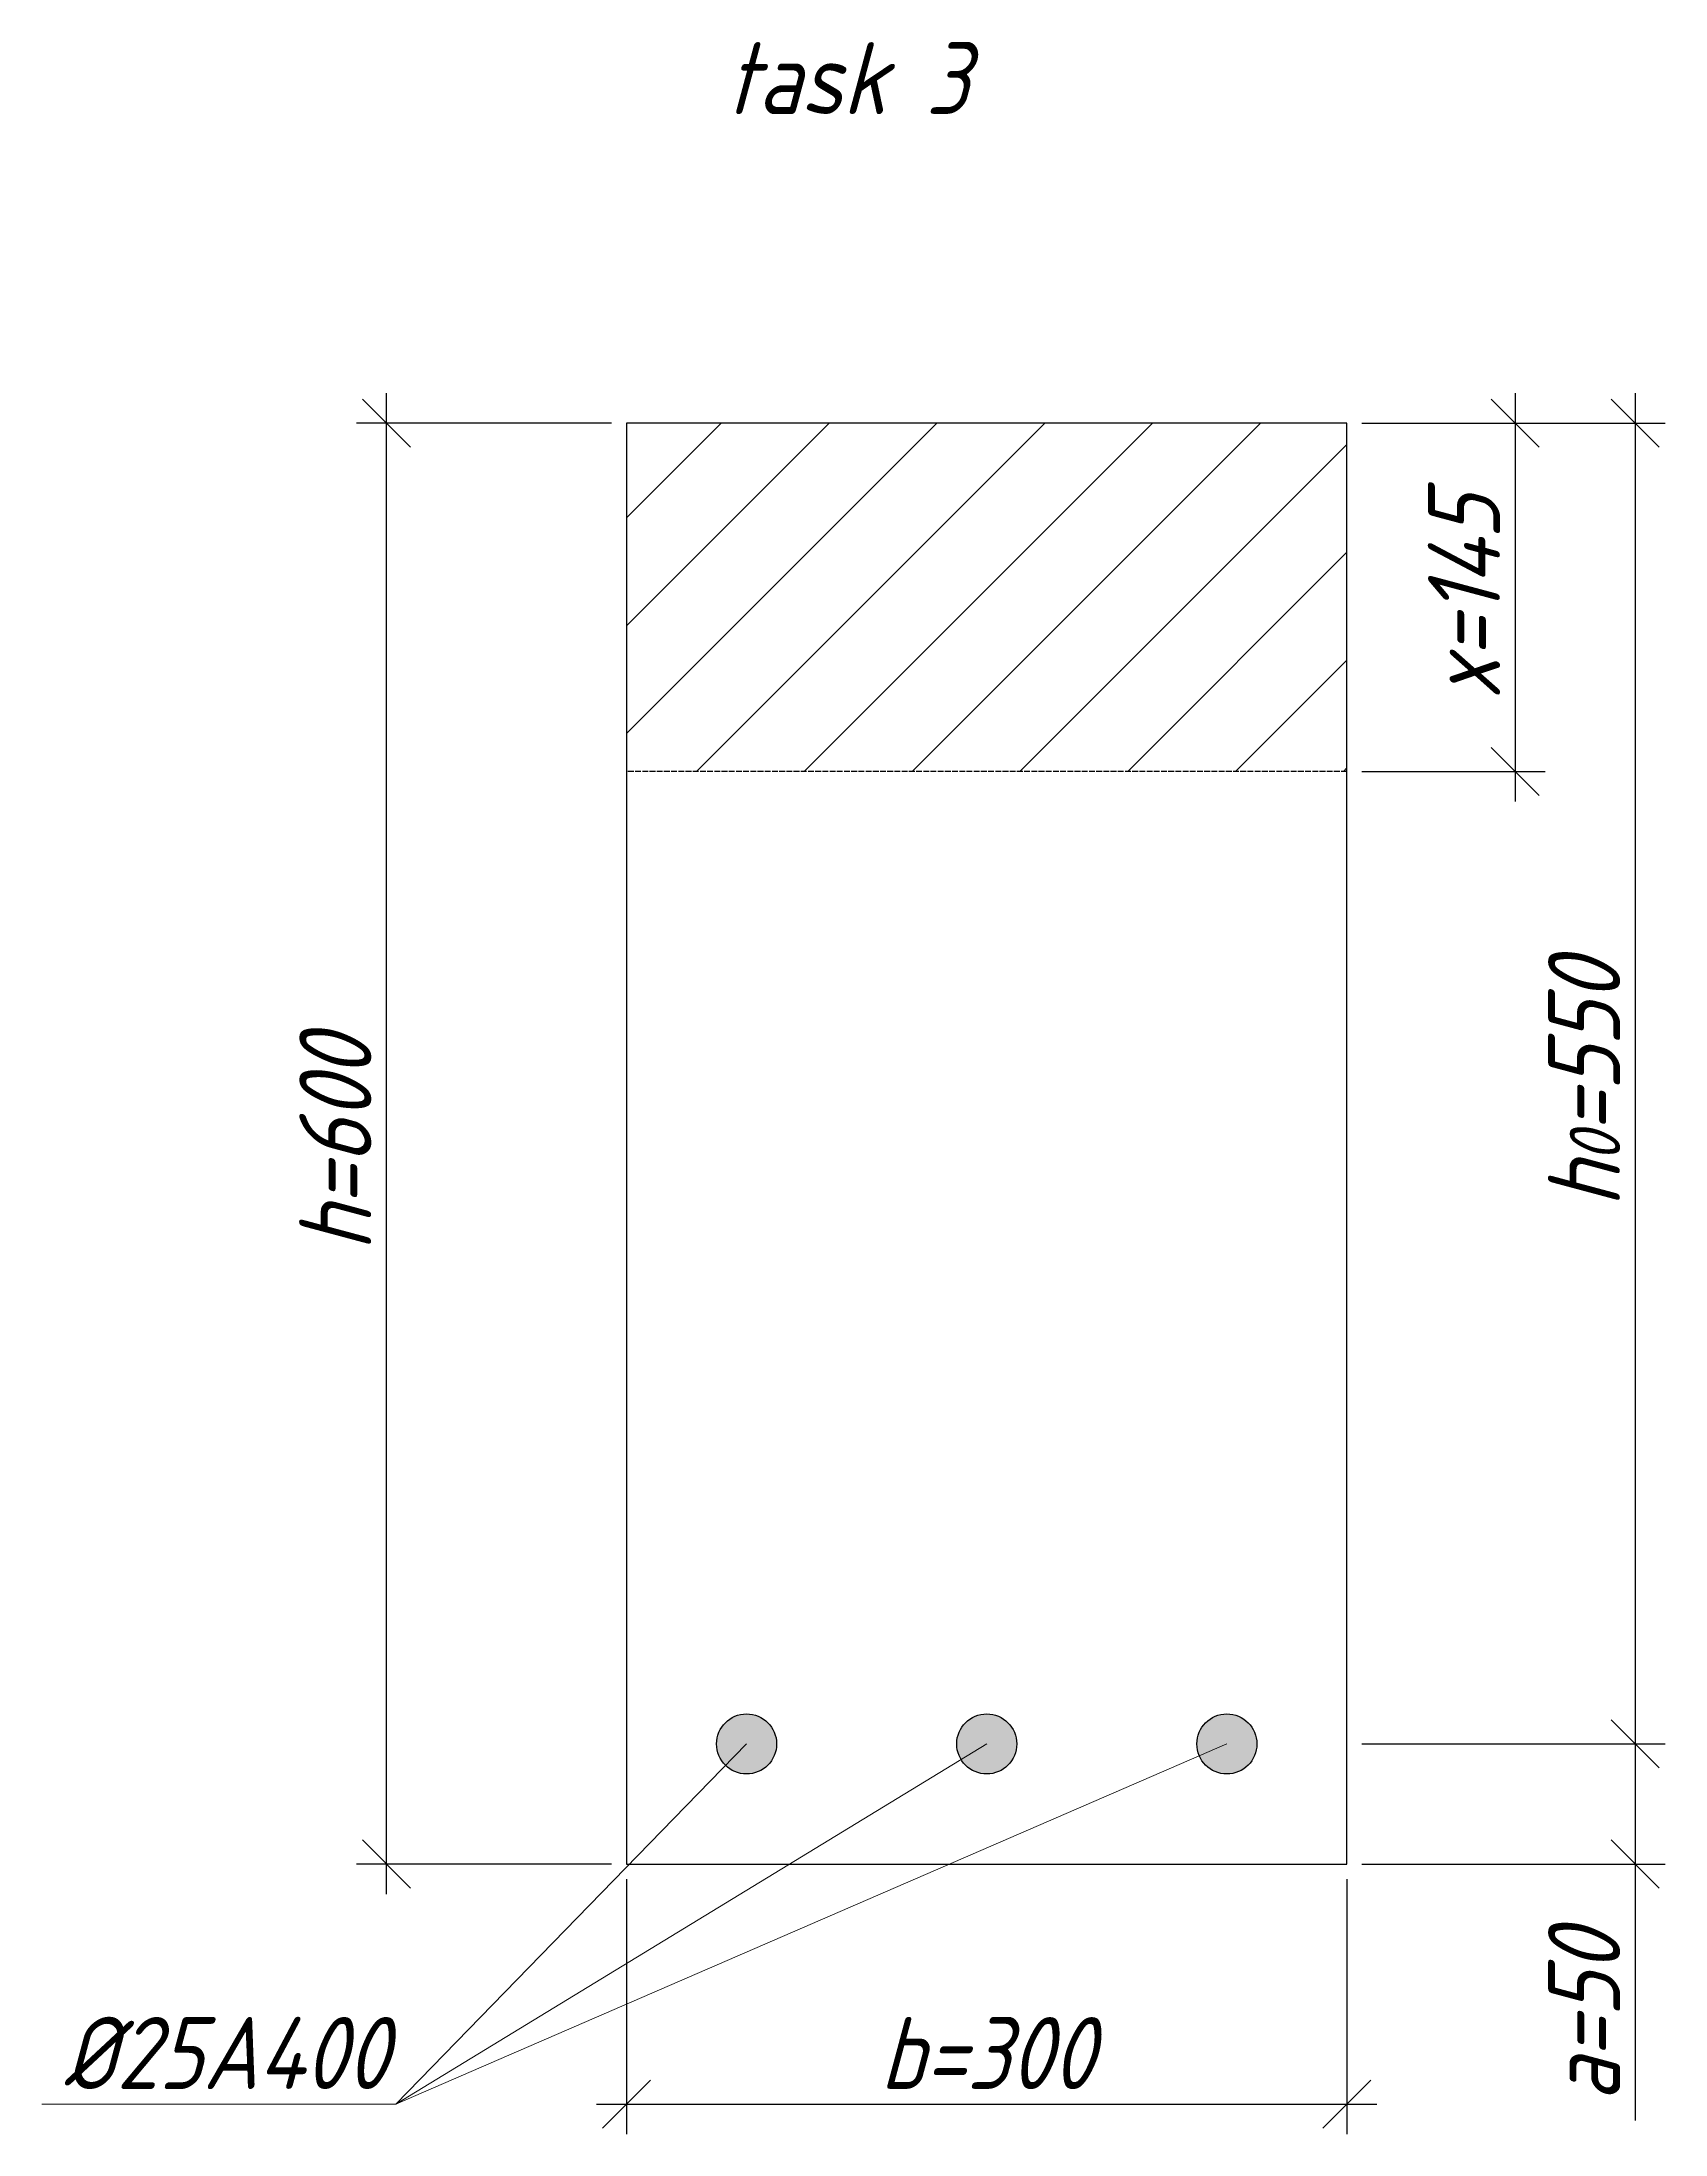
# Model space of a CAD drawing. Header units: millimetres. Extents: x -180 to 58926, y -10791 to 13515.
# Drawn here: x 1002 to 1678, y -3496 to -2624 of the extents above; entities that cross this region are included whole.
import ezdxf

# ---------------------------------------------------------------- set-up
doc = ezdxf.new("R2010")
doc.units = ezdxf.units.MM
doc.linetypes.add('ACAD_ISO02W100', pattern=[15, 12, -3])
for name, color, linetype, lineweight in [('basic', 95, 'Continuous', 30), ('hatch', 117, 'ACAD_ISO02W100', 25), ('hatching', 225, 'Continuous', 20), ('size', 45, 'Continuous', 20), ('text', 13, 'Continuous', 20), ('thin', 153, 'Continuous', 18)]:
    doc.layers.add(name, color=color, linetype=linetype, lineweight=lineweight)
doc.styles.add('Structures', font='isocpeur.ttf', dxfattribs={"width": 0.85, "oblique": 15})
doc.dimstyles.new('Structures', dxfattribs={"dimtxt": 3, "dimasz": 2, "dimexe": 1.25, "dimexo": 0.625, "dimtad": 1, "dimtxsty": 'Structures', "dimblk": 'OBLIQUE', "dimcen": 2.5, "dimdle": 1.25, "dimadec": 0, "dimazin": 0, "dimtfac": 1, "dimtmove": 0, "dimatfit": 3, "dimfxl": 1, "dimarcsym": 0})

# ---------------------------------------------------------------- blocks, each defined once
blk = doc.blocks.new('_Oblique')
at = {"color": 0, "linetype": 'ByBlock', "lineweight": -2}
blk.add_line((-0.5, -0.5), (0.5, 0.5), dxfattribs=at)
blk = doc.blocks.new('*D131')
at = {"layer": 'Defpoints', "color": 0, "transparency": 16777216}
for p in [(1245.83, -3383.03), (1545.83, -3383.03), (1545.83, -3483.03)]:
    blk.add_point(p, dxfattribs=at)
at = {"layer": 'size', "color": 0, "lineweight": -2, "transparency": 16777216}
for p, q in [((1245.83, -3389.28), (1245.83, -3495.53)), ((1545.83, -3389.28), (1545.83, -3495.53)), ((1233.33, -3483.03), (1558.33, -3483.03))]:
    blk.add_line(p, q, dxfattribs=at)
at = {"layer": 'size', "color": 0, "lineweight": -2, "transparency": 16777216, "xscale": 20, "yscale": 20, "zscale": 20, "rotation": 180}
blk.add_blockref('_Oblique', (1245.83, -3483.03), dxfattribs=at)
at = {"layer": 'size', "color": 0, "lineweight": -2, "transparency": 16777216, "xscale": 20, "yscale": 20, "zscale": 20}
blk.add_blockref('_Oblique', (1545.83, -3483.03), dxfattribs=at)
at = {"layer": 'size', "color": 0, "transparency": 16777216, "insert": (1395.83, -3461.78), "char_height": 30, "attachment_point": 5, "style": 'Structures'}
blk.add_mtext('b=300', dxfattribs=at)
blk = doc.blocks.new('*D132')
at = {"layer": 'Defpoints', "color": 0, "transparency": 16777216}
for p in [(1145.83, -2783.03), (1245.83, -2783.03), (1245.83, -3383.03)]:
    blk.add_point(p, dxfattribs=at)
at = {"layer": 'size', "color": 0, "lineweight": -2, "transparency": 16777216}
for p, q in [((1145.83, -3395.53), (1145.83, -2770.53)), ((1239.58, -2783.03), (1133.33, -2783.03)), ((1239.58, -3383.03), (1133.33, -3383.03))]:
    blk.add_line(p, q, dxfattribs=at)
at = {"layer": 'size', "color": 0, "lineweight": -2, "transparency": 16777216, "xscale": 20, "yscale": 20, "zscale": 20}
for p, rotation in [((1145.83, -2783.03), 90), ((1145.83, -3383.03), 270)]:
    blk.add_blockref('_Oblique', p, dxfattribs=dict(at, rotation=rotation))
at = {"layer": 'size', "color": 0, "transparency": 16777216, "insert": (1124.58, -3083.03), "char_height": 30, "attachment_point": 5, "rotation": 90, "style": 'Structures'}
blk.add_mtext('h=600', dxfattribs=at)
blk = doc.blocks.new('*D133')
at = {"layer": 'Defpoints', "color": 0, "transparency": 16777216}
for p in [(1545.83, -2783.03), (1545.83, -3333.03), (1665.83, -3333.03)]:
    blk.add_point(p, dxfattribs=at)
at = {"layer": 'size', "color": 0, "lineweight": -2, "transparency": 16777216}
for p, q in [((1665.83, -2770.53), (1665.83, -3345.53)), ((1552.08, -2783.03), (1678.33, -2783.03)), ((1552.08, -3333.03), (1678.33, -3333.03))]:
    blk.add_line(p, q, dxfattribs=at)
at = {"layer": 'size', "color": 0, "lineweight": -2, "transparency": 16777216, "xscale": 20, "yscale": 20, "zscale": 20}
for p, rotation in [((1665.83, -2783.03), 90), ((1665.83, -3333.03), 270)]:
    blk.add_blockref('_Oblique', p, dxfattribs=dict(at, rotation=rotation))
at = {"layer": 'size', "color": 0, "transparency": 16777216, "insert": (1644.58, -3058.03), "char_height": 30, "attachment_point": 5, "rotation": 90, "style": 'Structures'}
blk.add_mtext('h{\\H0.7x;\\S^ 0;}=550', dxfattribs=at)
blk = doc.blocks.new('*D134')
at = {"layer": 'Defpoints', "color": 0, "transparency": 16777216}
for p in [(1545.83, -3333.03), (1545.83, -3383.03), (1665.83, -3383.03)]:
    blk.add_point(p, dxfattribs=at)
at = {"layer": 'size', "color": 0, "lineweight": -2, "transparency": 16777216}
for p, q in [((1665.83, -3320.53), (1665.83, -3383.03)), ((1552.08, -3333.03), (1678.33, -3333.03)), ((1552.08, -3383.03), (1678.33, -3383.03)), ((1665.83, -3383.03), (1665.83, -3489.87))]:
    blk.add_line(p, q, dxfattribs=at)
at = {"layer": 'size', "color": 0, "lineweight": -2, "transparency": 16777216, "xscale": 20, "yscale": 20, "zscale": 20}
for p, rotation in [((1665.83, -3333.03), 90), ((1665.83, -3383.03), 270)]:
    blk.add_blockref('_Oblique', p, dxfattribs=dict(at, rotation=rotation))
at = {"layer": 'size', "color": 0, "transparency": 16777216, "insert": (1644.58, -3446.45), "char_height": 30, "attachment_point": 5, "rotation": 90, "style": 'Structures'}
blk.add_mtext('a=50', dxfattribs=at)
blk = doc.blocks.new('*D135')
at = {"layer": 'Defpoints', "color": 0, "transparency": 16777216}
for p in [(1545.83, -2783.03), (1545.83, -2928.03), (1615.83, -2928.03)]:
    blk.add_point(p, dxfattribs=at)
at = {"layer": 'size', "color": 0, "lineweight": -2, "transparency": 16777216}
for p, q in [((1615.83, -2770.53), (1615.83, -2940.53)), ((1552.08, -2783.03), (1628.33, -2783.03)), ((1552.08, -2928.03), (1628.33, -2928.03))]:
    blk.add_line(p, q, dxfattribs=at)
at = {"layer": 'size', "color": 0, "lineweight": -2, "transparency": 16777216, "xscale": 20, "yscale": 20, "zscale": 20}
for p, rotation in [((1615.83, -2783.03), 90), ((1615.83, -2928.03), 270)]:
    blk.add_blockref('_Oblique', p, dxfattribs=dict(at, rotation=rotation))
at = {"layer": 'size', "color": 0, "transparency": 16777216, "insert": (1594.58, -2855.53), "char_height": 30, "attachment_point": 5, "rotation": 90, "style": 'Structures'}
blk.add_mtext('x=145', dxfattribs=at)

msp = doc.modelspace()

# ---------------------------------------------------------------- hatches: boundary and pattern name
at = {"layer": 'basic'}
h = msp.add_hatch(color=256, dxfattribs=at)
h.dxf.hatch_style = 1
h.paths.add_polyline_path([(1295.83, -3320.535), (1295.83, -3333.035), (1308.33, -3333.035, 0.4142136)])
h.paths.add_polyline_path([(1295.83, -3320.535, 0.4142136), (1283.33, -3333.035), (1295.83, -3333.035)])
h.paths.add_polyline_path([(1295.83, -3333.035), (1283.33, -3333.035, 0.4142136), (1295.83, -3345.535)])
h.paths.add_polyline_path([(1308.33, -3333.035), (1295.83, -3333.035), (1295.83, -3345.535, 0.4142136)])
h = msp.add_hatch(color=256, dxfattribs=at)
h.dxf.hatch_style = 1
h.paths.add_polyline_path([(1395.83, -3320.535), (1395.83, -3333.035), (1408.33, -3333.035, 0.4142136)])
h.paths.add_polyline_path([(1395.83, -3320.535, 0.4142136), (1383.33, -3333.035), (1395.83, -3333.035)])
h.paths.add_polyline_path([(1395.83, -3333.035), (1383.33, -3333.035, 0.4142136), (1395.83, -3345.535)])
h.paths.add_polyline_path([(1408.33, -3333.035), (1395.83, -3333.035), (1395.83, -3345.535, 0.4142136)])
h = msp.add_hatch(color=256, dxfattribs=at)
h.dxf.hatch_style = 1
h.paths.add_polyline_path([(1495.83, -3320.535), (1495.83, -3333.035), (1508.33, -3333.035, 0.4142136)])
h.paths.add_polyline_path([(1495.83, -3320.535, 0.4142136), (1483.33, -3333.035), (1495.83, -3333.035)])
h.paths.add_polyline_path([(1495.83, -3333.035), (1483.33, -3333.035, 0.4142136), (1495.83, -3345.535)])
h.paths.add_polyline_path([(1508.33, -3333.035), (1495.83, -3333.035), (1495.83, -3345.535, 0.4142136)])
at = {"layer": 'hatching'}
h = msp.add_hatch(dxfattribs=at)
h.set_pattern_fill('ANSI31', color=256, scale=10)
h.set_pattern_definition([(45, (48.276, -3615.906), (-22.45064, 22.45064), [])])
h.paths.add_polyline_path([(1545.83, -2783.035), (1245.83, -2783.035), (1245.83, -2928.035), (1545.83, -2928.035)])

# ---------------------------------------------------------------- linework, layer by layer
at = {"layer": 'basic'}
for p, q in [((1545.83, -2783.035), (1245.83, -2783.035)), ((1245.83, -2783.035), (1245.83, -3383.035)), ((1545.83, -3383.035), (1545.83, -2783.035)), ((1245.83, -3383.035), (1545.83, -3383.035))]:
    msp.add_line(p, q, dxfattribs=at)
for centre in [(1295.83, -3333.035), (1395.83, -3333.035), (1495.83, -3333.035)]:
    msp.add_circle(centre, 12.5, dxfattribs=at)
at = {"layer": 'hatch', "ltscale": 0.2}
msp.add_line((1545.83, -2928.035), (1245.83, -2928.035), dxfattribs=at)
at = {"layer": 'thin'}
for p, q in [((1149.801, -3483.035), (1295.83, -3333.035)), ((1395.83, -3333.035), (1149.801, -3483.035)), ((1149.801, -3483.035), (1495.83, -3333.035)), ((1149.801, -3483.035), (1002.366, -3483.035))]:
    msp.add_line(p, q, dxfattribs=at)

# ---------------------------------------------------------------- texts
at = {"layer": 'text', "char_height": 30, "width": 137.52879, "attachment_point": 5, "style": 'Structures'}
for s, insert in [('task 3', (1337.813, -2639.295)), ('%%C25A400', (1078.869, -3461.772))]:
    msp.add_mtext(s, dxfattribs=dict(at, insert=insert))

# ---------------------------------------------------------------- dimensions: what is measured, and where the dimension line sits
at = {"layer": 'size'}
for base, p1, p2, text, picture, middle in [((1145.83, -2783.035), (1245.83, -3383.035), (1245.83, -2783.035), 'h=<>', '*D132', (1124.58, -3083.035)), ((1665.83, -3333.035), (1545.83, -2783.035), (1545.83, -3333.035), 'h{\\H0.7x;\\S^ 0;}=<>', '*D133', (1644.58, -3058.035)), ((1615.83, -2928.035), (1545.83, -2783.035), (1545.83, -2928.035), 'x=<>', '*D135', (1594.58, -2855.535)), ((1665.83, -3383.035), (1545.83, -3333.035), (1545.83, -3383.035), 'a=<>', '*D134', (1644.58, -3446.454))]:
    dim = msp.add_linear_dim(base=base, p1=p1, p2=p2, angle=90, text=text, dimstyle='Structures', dxfattribs=at)
    dim.commit()
    dim.dimension.update_dxf_attribs({"geometry": picture, "text_midpoint": middle})
dim = msp.add_linear_dim(base=(1545.83, -3483.035), p1=(1245.83, -3383.035), p2=(1545.83, -3383.035), text='b=<>', dimstyle='Structures', dxfattribs=at)
dim.commit()
dim.dimension.update_dxf_attribs({"geometry": '*D131', "text_midpoint": (1395.83, -3461.785)})

doc.saveas('drawing.dxf')
